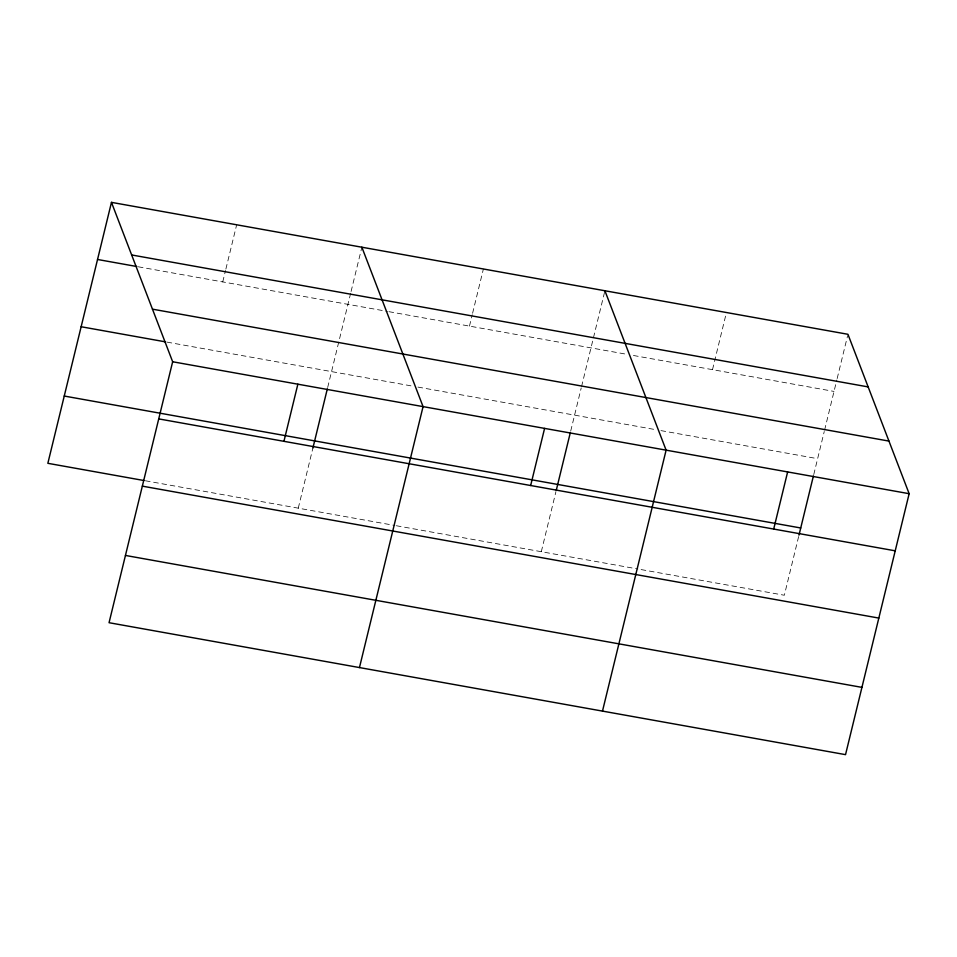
<?xml version="1.0" encoding="UTF-8"?>
<svg xmlns="http://www.w3.org/2000/svg" width="957" height="957" viewBox="0 0 957 957"><rect width="100%" height="100%" fill="white"/><g stroke="black" fill="none" stroke-linecap="round" stroke-linejoin="round"><path stroke-width="0.72" stroke-dasharray="4.79 3.59" d="M222.742 281.908L225.529 270.484M225.876 269.061L236.666 224.787M298.261 508.167L312.903 448.055M327.677 387.477L350.729 292.914M351.075 291.49L361.866 247.217M469.468 326.11L472.244 314.686M472.591 313.262L483.393 268.989M541.303 551.699L555.945 491.599M570.719 431.021L581.21 387.956M581.569 386.52L604.908 290.761M712.51 369.653L726.435 312.52M798.64 536.566L784.345 595.242L639.396 569.271M813.761 474.564L824.252 431.487M824.611 430.064L836.813 379.989M837.16 378.565L847.603 335.728M138.298 266.788L387.477 311.42M388.937 311.683L626.117 354.174M633.438 355.49L834.026 391.425M167.032 342.127L412.072 386.03M417.934 387.083L655.114 429.561M660.964 430.614L817.625 458.678M145.392 480.773L394.882 525.477M396.354 525.74L637.924 569.008"/><path stroke-width="1.44" d="M111.467 202.358L172.655 361.758L109.05 622.708L845.533 754.642L909.15 493.692L847.95 334.292L111.467 202.358L47.85 463.308L143.933 480.522M283.942 441.321L297.866 384.188M312.903 448.055L327.318 388.925M359.461 667.567L423.066 406.617L361.866 247.217M530.657 485.51L544.593 428.389M556.304 490.163L570.36 432.468M602.491 711.099L666.108 450.161L604.908 290.761M773.699 529.054L787.635 471.933M798.987 535.13L813.402 476M131.659 254.957L868.143 386.903M97.53 259.479L136.839 266.525M152.462 309.159L888.957 441.093M81.142 326.744L165.573 341.876M172.655 361.758L909.15 493.692M64.251 396.042L800.734 527.977M158.73 418.891L895.226 550.825M142.342 486.144L878.825 618.078M125.451 555.443L861.934 687.377"/></g></svg>
